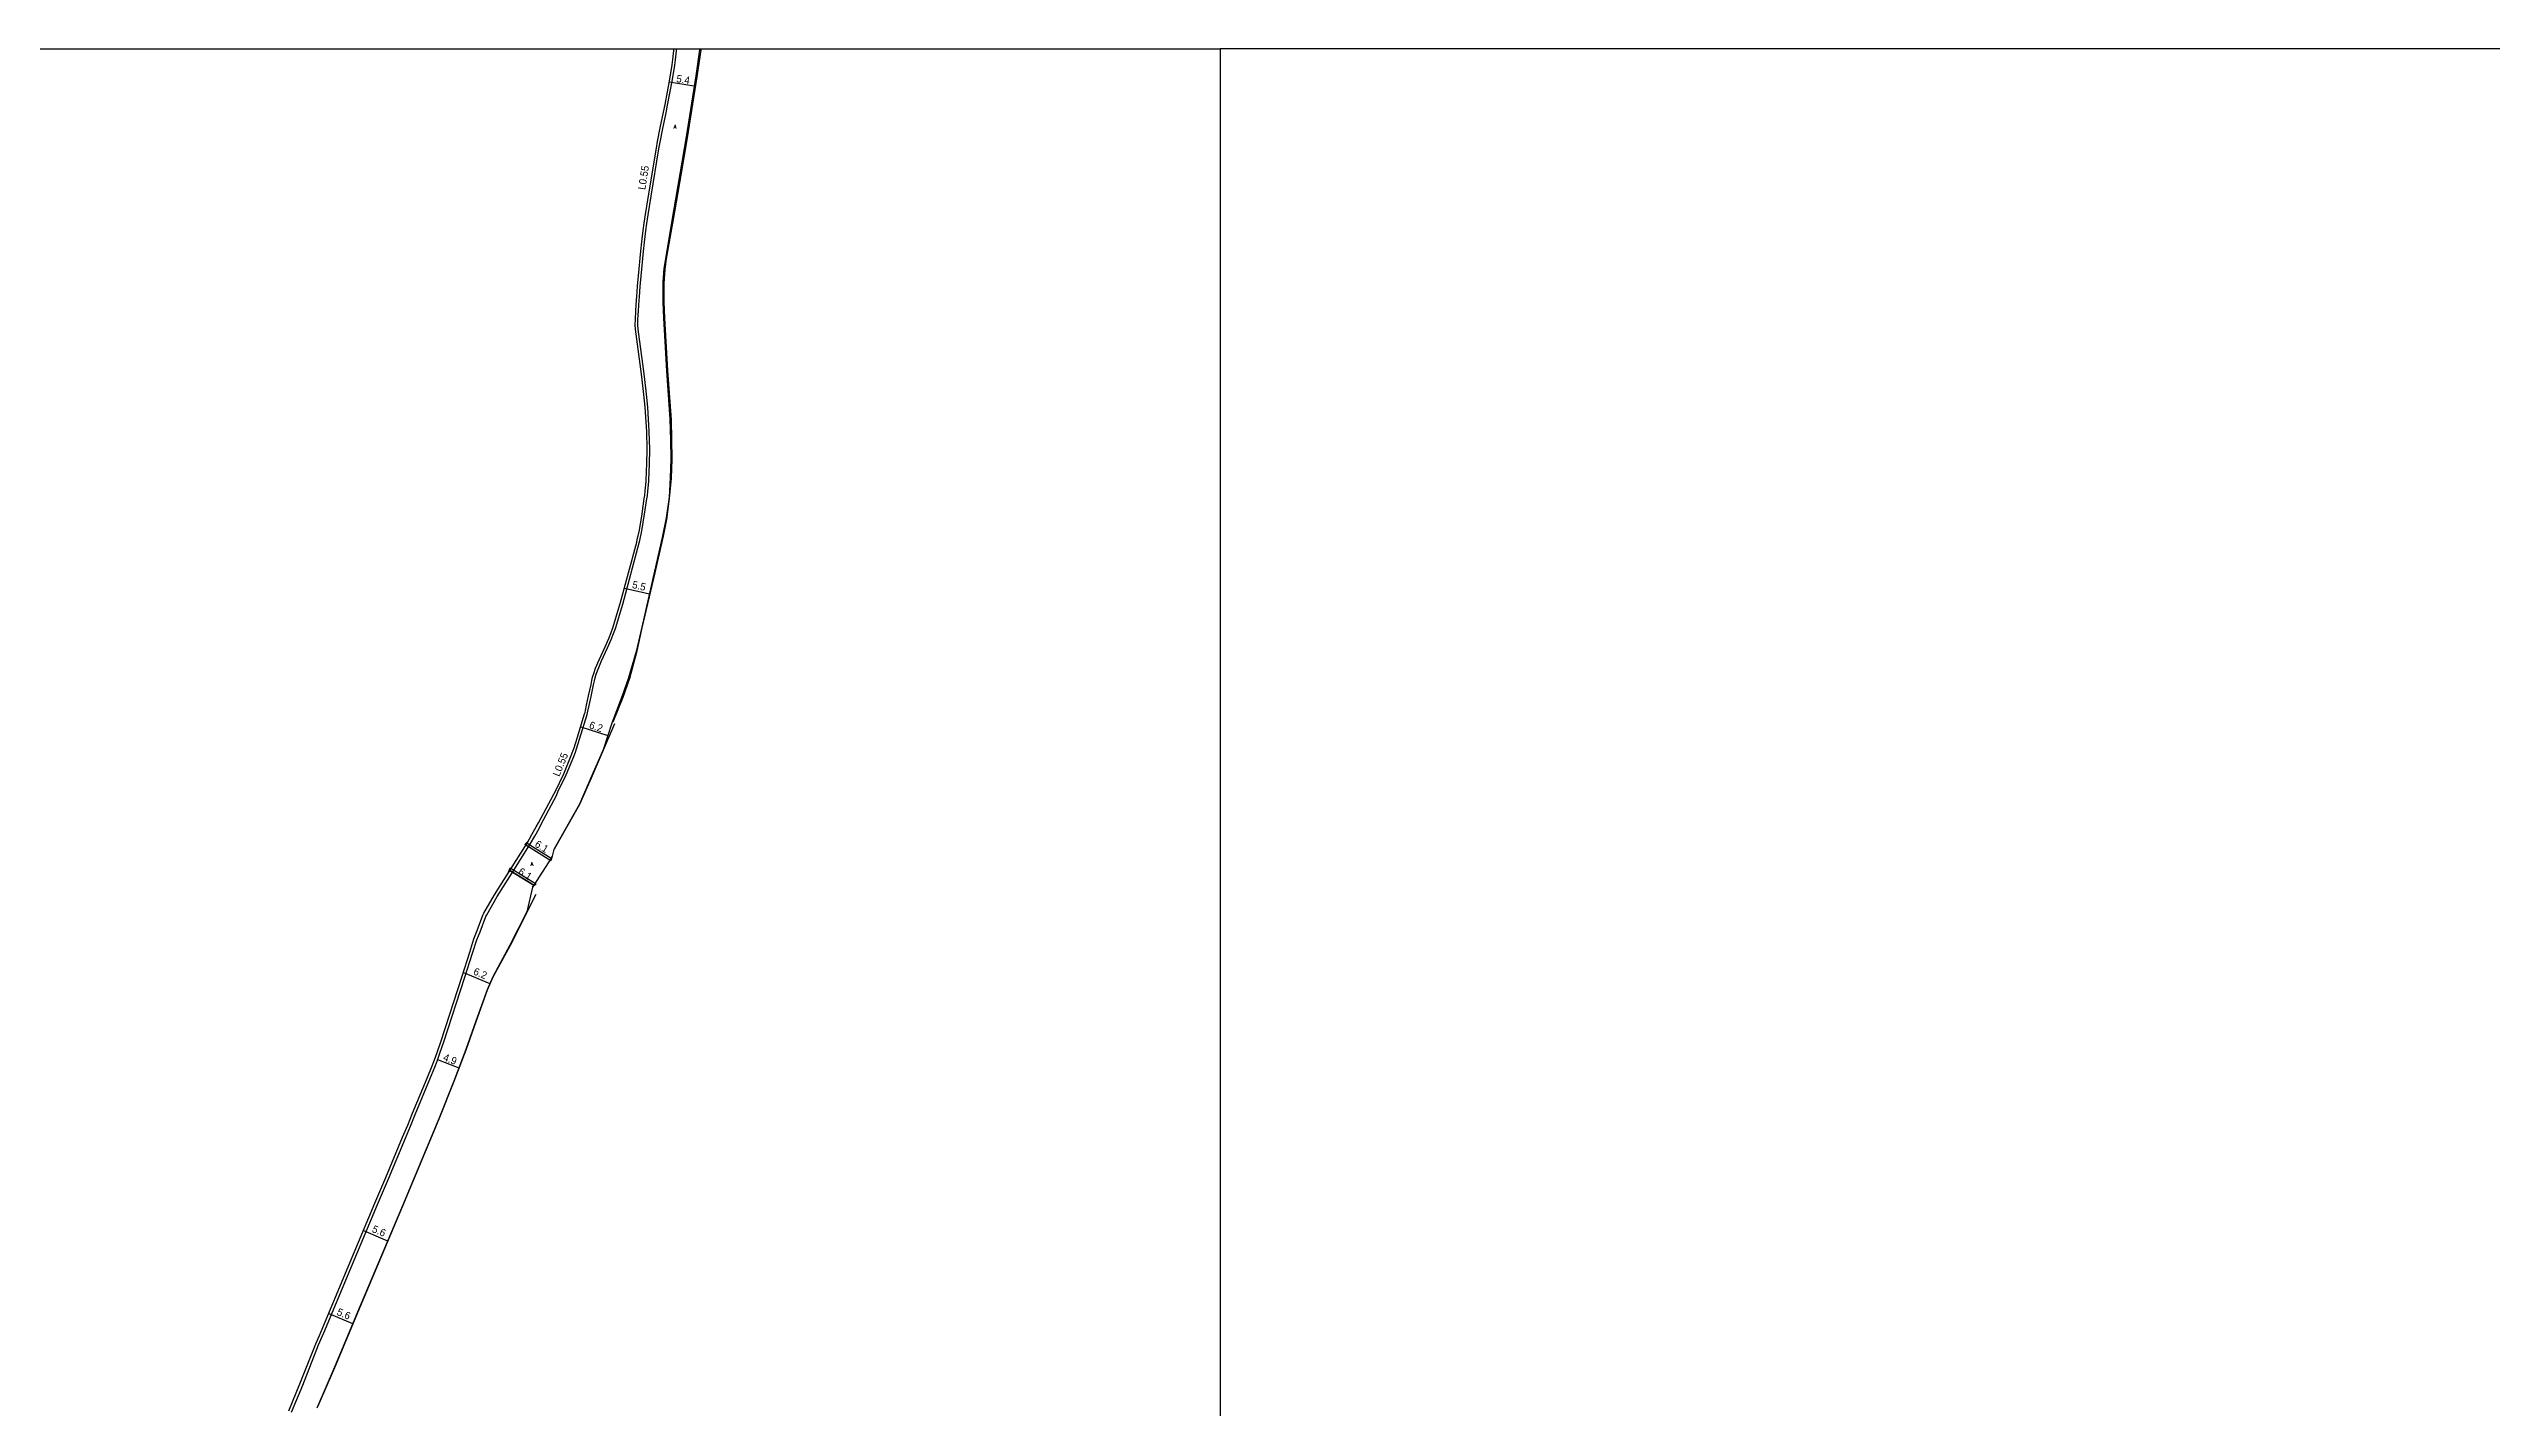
# Model space of a CAD drawing. Header units: metres. Extents: x -25600 to -24000, y -82800 to -81000.
# Drawn here: x -25052 to -24526, y -81293 to -81000 of the extents above; entities that cross this region are included whole.
import ezdxf

# ---------------------------------------------------------------- set-up
doc = ezdxf.new("R2010")
doc.units = ezdxf.units.M
doc.header["$LTSCALE"] = 2.5
for name, color, linetype in [('側溝・桝', 7, 'Continuous'), ('図郭', 7, 'Continuous'), ('幅員', 7, 'Continuous'), ('歩道・分離帯・安全施設', 7, 'Continuous'), ('舗装', 7, 'Continuous'), ('道路', 7, 'Continuous')]:
    doc.layers.add(name, color=color, linetype=linetype)
doc.styles.get("Standard").update_dxf_attribs({"font": ''})
doc.styles.add('YOKO_DECO', font='txt.shx', dxfattribs={"bigfont": 'extfont.shx'})
doc.styles.get('Standard').set_extended_font_data('@MS PGothic')

msp = doc.modelspace()

# ---------------------------------------------------------------- linework, layer by layer
at = {"layer": '側溝・桝'}
msp.add_lwpolyline([(-25000.18, -81293.81), (-24997.74, -81287.99), (-24994.3, -81279.31), (-24993.52, -81277.54), (-24993.2, -81276.72), (-24987.35, -81262.77), (-24981.6, -81249.06), (-24979.26, -81243.51), (-24975.61, -81234.79), (-24974.51, -81232.22), (-24973.48, -81229.65), (-24970.31, -81222.05), (-24969.26, -81219.44), (-24968.75, -81218.15), (-24968.17, -81216.49), (-24967.29, -81214.02), (-24962.78, -81200.06), (-24961.11, -81194.9), (-24960.2, -81192.01), (-24959.51, -81190.28), (-24958.26, -81186.99), (-24958.08, -81186.62), (-24955.79, -81182.68), (-24951.74, -81176.21), (-24948.61, -81171.25), (-24947.73, -81169.67), (-24946.77, -81168), (-24946.31, -81167.11), (-24943.04, -81160.94), (-24942.72, -81160.16), (-24940.93, -81156.45), (-24939.33, -81152.53), (-24938.97, -81151.59), (-24938.69, -81150.87), (-24938.05, -81148.75), (-24936.42, -81143.44), (-24936.34, -81143.13), (-24936.25, -81142.75), (-24935.98, -81141.56), (-24935.59, -81139.59), (-24935.02, -81137.08), (-24934.85, -81136.23), (-24934.72, -81135.53), (-24934.48, -81134.78), (-24934.07, -81133.69), (-24933.3, -81131.9), (-24932.04, -81129.13), (-24931.24, -81127.28), (-24930.75, -81126.02), (-24930.34, -81124.95), (-24928.74, -81119.7), (-24925.18, -81106.44), (-24925.07, -81105.98), (-24924.62, -81103.86), (-24924.04, -81100.28), (-24923.56, -81096.99), (-24923.44, -81096.31), (-24923.35, -81095.33), (-24923.16, -81093.28), (-24923.05, -81090.99), (-24922.98, -81089.53), (-24922.94, -81086.29), (-24923.03, -81082.49), (-24923.34, -81077.21), (-24923.64, -81074.42), (-24924.05, -81070.64), (-24924.27, -81068.95), (-24925.43, -81060.4), (-24925.47, -81059.47), (-24925.47, -81058.32), (-24925.38, -81056.47), (-24925.21, -81054.13), (-24925.12, -81053.47), (-24925, -81051.21), (-24924.79, -81048.98), (-24924.3, -81043.7), (-24924.07, -81041.67), (-24923.81, -81039.19), (-24923.58, -81037.63), (-24923.27, -81035.76), (-24922.66, -81031.77), (-24920.96, -81021.53), (-24920.72, -81020.08), (-24920.11, -81017.15), (-24919.42, -81013.78), (-24919.08, -81012.11), (-24918.06, -81006.62), (-24917.53, -81003.49), (-24917.4, -81002.39), (-24917.2, -81000.4), (-24917.16, -81000)], dxfattribs=at)
at = {"layer": '図郭'}
for points in [[(-25600, -81000), (-24800, -81000), (-24800, -81600), (-25600, -81600)], [(-24800, -81600), (-24000, -81600), (-24000, -81000), (-24800, -81000)]]:
    msp.add_lwpolyline(points, close=True, dxfattribs=at)
at = {"layer": '幅員'}
for points in [[(-24918.72, -81007.13), (-24913.36, -81007.97)], [(-24928.39, -81116.22), (-24923.02, -81117.43)], [(-24937.82, -81146.09), (-24931.95, -81147.97)], [(-24949.37, -81171.17), (-24944.2, -81174.44)], [(-24953.09, -81177.06), (-24947.91, -81180.24)], [(-24963.1, -81199.04), (-24957.4, -81201.47)], [(-24968.65, -81217.84), (-24964.08, -81219.6)], [(-24984.63, -81254.67), (-24979.43, -81256.88)], [(-24992.14, -81272.59), (-24986.98, -81274.75)]]:
    msp.add_lwpolyline(points, dxfattribs=at)
at = {"layer": '歩道・分離帯・安全施設'}
for points in [[(-24930.8, -81145.03), (-24928.64, -81139.73), (-24927.21, -81135.66), (-24925.63, -81129.75), (-24924.54, -81124.78), (-24921.76, -81112.9), (-24919.95, -81105.04), (-24919.27, -81101.43), (-24918.69, -81096.93), (-24918.25, -81092.53), (-24918.13, -81088.49), (-24918.2, -81084.15), (-24918.27, -81079.99), (-24919.03, -81069.31), (-24919.68, -81058.07), (-24919.82, -81054.51), (-24919.85, -81051.83), (-24919.81, -81050.51), (-24919.62, -81047.58), (-24919.35, -81045.23), (-24917.51, -81035.12), (-24916.09, -81026.76), (-24914.79, -81019.16), (-24912.71, -81006.06), (-24911.87, -81000.31), (-24911.83, -81000)], [(-24943.46, -81172.44), (-24938.02, -81162.8), (-24935.52, -81157.1), (-24932.87, -81151.11), (-24930.46, -81145.4)], [(-24994.38, -81292.5), (-24990.83, -81284.17), (-24985.29, -81270.95), (-24976.16, -81249.39), (-24968.3, -81230.63), (-24965.1, -81222.51), (-24962.49, -81215.73), (-24960.33, -81209.61), (-24957.89, -81202.84), (-24956.69, -81200.03), (-24952.96, -81193.19), (-24947.39, -81182.18)]]:
    msp.add_lwpolyline(points, dxfattribs=at)
at = {"layer": '道路'}
for points in [[(-25000.72, -81293.57), (-24998.32, -81287.75), (-24994.88, -81279.07), (-24994.09, -81277.3), (-24993.77, -81276.48), (-24987.92, -81262.53), (-24982.18, -81248.82), (-24979.84, -81243.27), (-24976.19, -81234.55), (-24975.09, -81231.98), (-24974.06, -81229.41), (-24970.88, -81221.81), (-24969.84, -81219.21), (-24969.34, -81217.93), (-24968.76, -81216.28), (-24967.88, -81213.82), (-24963.37, -81199.87), (-24961.7, -81194.71), (-24960.85, -81191.79), (-24960.16, -81190.03), (-24958.89, -81186.72), (-24958.68, -81186.29), (-24956.38, -81182.32), (-24953.09, -81177.06), (-24949.37, -81171.17), (-24948.33, -81169.33), (-24947.38, -81167.67), (-24946.92, -81166.79), (-24943.63, -81160.6), (-24943.25, -81159.97), (-24941.45, -81156.22), (-24939.85, -81152.33), (-24939.49, -81151.39), (-24939.22, -81150.68), (-24938.59, -81148.58), (-24936.96, -81143.29), (-24936.88, -81143), (-24936.8, -81142.62), (-24936.53, -81141.45), (-24936.14, -81139.47), (-24935.57, -81136.97), (-24935.4, -81136.12), (-24935.26, -81135.39), (-24935.01, -81134.6), (-24934.59, -81133.48), (-24933.82, -81131.68), (-24932.55, -81128.91), (-24931.76, -81127.06), (-24931.27, -81125.81), (-24930.88, -81124.77), (-24929.28, -81119.54), (-24925.73, -81106.3), (-24925.62, -81105.85), (-24925.17, -81103.76), (-24924.6, -81100.19), (-24924.11, -81096.9), (-24924, -81096.24), (-24923.91, -81095.28), (-24923.72, -81093.24), (-24923.61, -81090.96), (-24923.54, -81089.51), (-24923.5, -81086.3), (-24923.59, -81082.52), (-24923.9, -81077.26), (-24924.2, -81074.49), (-24924.61, -81070.7), (-24924.82, -81069.02), (-24925.99, -81060.45), (-24926.04, -81059.49), (-24926.03, -81058.31), (-24925.94, -81056.44), (-24925.77, -81054.07), (-24925.68, -81053.42), (-24925.56, -81051.17), (-24925.35, -81048.92), (-24924.86, -81043.64), (-24924.63, -81041.61), (-24924.36, -81039.12), (-24924.13, -81037.54), (-24923.82, -81035.67), (-24923.22, -81031.68), (-24921.51, -81021.44), (-24921.27, -81019.98), (-24920.66, -81017.04), (-24919.97, -81013.66), (-24919.63, -81012), (-24918.61, -81006.53), (-24918.09, -81003.41), (-24917.96, -81002.33), (-24917.76, -81000.35), (-24917.73, -81000)], [(-24912.18, -81000), (-24912.2, -81000.18), (-24913.03, -81005.85), (-24915.08, -81018.93), (-24917.83, -81034.92), (-24919.91, -81047.32), (-24920.1, -81050.19), (-24920.14, -81051.55), (-24920.1, -81054.61), (-24919.96, -81058.07), (-24919.29, -81069.4), (-24918.57, -81079.78), (-24918.43, -81084.31), (-24918.41, -81088.38), (-24918.5, -81092.47), (-24918.78, -81096.63), (-24919.38, -81101.1), (-24920.25, -81105.32), (-24921.92, -81112.58), (-24924.64, -81124.64), (-24925.85, -81129.9), (-24927.6, -81135.79), (-24928.87, -81139.42), (-24931.09, -81145.3), (-24932.95, -81151.08), (-24935.65, -81157.14), (-24938.09, -81162.77), (-24943.6, -81172.54), (-24943.94, -81174.01), (-24944.2, -81174.44), (-24947.91, -81180.24), (-24948.17, -81180.67), (-24949.43, -81186.03), (-24953.06, -81193.19), (-24956.78, -81200.02), (-24957.97, -81202.79), (-24960.4, -81209.54), (-24962.57, -81215.67), (-24965.18, -81222.46), (-24968.37, -81230.59), (-24976.24, -81249.35), (-24985.37, -81270.91), (-24990.91, -81284.13), (-24994.46, -81292.47), (-24994.66, -81292.96)]]:
    msp.add_lwpolyline(points, dxfattribs=at)
for points in [[(-24943.94, -81174.01), (-24944.26, -81174.99), (-24949.85, -81171.46), (-24949.12, -81170.73), (-24949.37, -81171.17), (-24944.2, -81174.44)], [(-24949.37, -81171.17), (-24944.2, -81174.44), (-24947.91, -81180.24), (-24953.09, -81177.06)], [(-24953.04, -81176.5), (-24947.43, -81179.95), (-24948.17, -81180.67), (-24947.91, -81180.24), (-24953.09, -81177.06), (-24953.35, -81177.48)]]:
    msp.add_lwpolyline(points, close=True, dxfattribs=at)

# ---------------------------------------------------------------- texts
at = {"layer": '側溝・桝'}
for rotation, p in [(81, (-24923.9, -81030.47)), (68, (-24942.43, -81156.97))]:
    msp.add_text('L0.55', height=1.6, rotation=rotation, dxfattribs=at).set_placement(p)
at = {"layer": '幅員'}
for s, rotation, p in [('5.4', 351, (-24917.29, -81007.16)), ('5.5', 347, (-24926.83, -81116.18)), ('6.2', 342, (-24936.13, -81146.4)), ('6.1', 328, (-24947.87, -81171.82)), ('6.1', 328, (-24951.44, -81177.73)), ('6.2', 337, (-24961.11, -81199.43)), ('4.9', 339, (-24967.61, -81217.98)), ('5.6', 337, (-24982.94, -81254.94)), ('5.6', 337, (-24990.53, -81272.82))]:
    msp.add_text(s, height=1.6, rotation=rotation, dxfattribs=at).set_placement(p)
at = {"layer": '舗装', "style": 'YOKO_DECO'}
for p in [(-24917.76, -81017.16, 748.81), (-24948.62, -81176.06, 740.87)]:
    msp.add_text('A', height=0.75, dxfattribs=at).set_placement(p)

doc.saveas('drawing.dxf')
